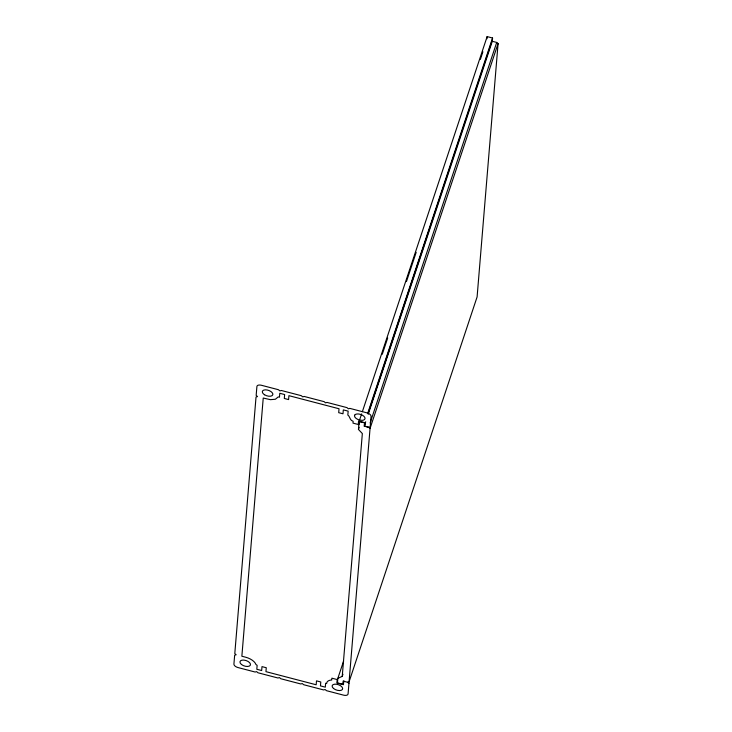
<?xml version="1.0" encoding="UTF-8"?>
<svg xmlns="http://www.w3.org/2000/svg" width="732" height="732" viewBox="0 0 732 732"><rect width="100%" height="100%" fill="white"/><g stroke="black" fill="none" stroke-linecap="round" stroke-linejoin="round"><path stroke-width="1.1" d="M343.619 661.005L337.845 678.344L337.47 682.892L342.896 684.31L343.976 681.062M337.845 678.344L342.237 676.368L362.34 433.564L358.451 429.428L359.11 421.458L361.635 413.864M342.896 684.31L343.162 681.053L347.581 682.288L348.944 683.441M343.729 681.282L343.445 684.694L336.876 682.983L337.159 679.561L331.88 678.18L331.733 680.037L331.203 680.037A9.772 5.078 18.4 0 0 326.93 682.279L326.664 683.514L325.63 683.249L325.31 687.165L320.46 685.902L320.781 681.977L316.498 680.861L316.178 684.777L265.945 671.656L266.274 667.73L261.992 666.614L261.672 670.53L256.813 669.268L257.142 665.342L255.953 664.482A11.419 5.929 18.4 0 0 245.714 657.235L241.862 656.229L263.236 398.034L270.419 399.672L275.351 399.251L278.27 396.89L279.459 397.202L279.78 393.276L284.638 394.548L284.309 398.464L288.591 399.59L288.911 395.664L339.026 408.758L338.706 412.674L342.988 413.79L343.308 409.874L348.158 411.146L347.837 415.062C349.978 416.105 349.686 420.589 353.153 421.266L352.998 423.114L358.277 424.496L358.561 421.074L365.122 422.785L364.838 426.207L368.699 427.223L370.191 426.811L371.06 416.325A4.447 2.315 18.4 0 0 366.97 412.857L349.85 408.383L348.359 408.795L346.995 407.632L327.021 402.417L325.52 402.829L324.166 401.667L304.183 396.451L302.691 396.863L301.328 395.701L281.353 390.485L279.862 390.897L278.499 389.735L261.379 385.261A4.447 2.315 18.4 0 0 256.905 386.496L256.163 395.408L257.527 396.57L256.035 396.973L234.789 653.612L236.152 654.765L234.661 655.177L233.92 664.089A4.447 2.315 18.4 0 0 238.01 667.557L255.129 672.031L256.621 671.619L257.984 672.781L277.959 677.997L279.45 677.585L280.813 678.747L300.788 683.962L302.279 683.551L303.643 684.713L323.617 689.928L325.109 689.517L326.472 690.679L343.601 695.153A4.447 2.315 18.4 0 0 348.075 693.918L370.053 428.412L368.69 427.296L364.271 426.143L364.536 422.876L359.11 421.458M486.954 38.778L487.137 36.6L492.563 38.018L492.288 41.285L368.233 414.221M492.288 41.285L496.717 42.438L498.08 43.563L477.099 296.936L349.082 681.794L347.581 682.206M362.358 411.695L487.137 36.6M358.845 424.725L359.924 421.467M382.278 354.261L387.695 337.992M406.443 281.619L416.179 252.348M480.375 59.384L482.9 51.789M358.451 429.428L359.174 427.259M367.784 413.113L492.563 38.018M364.399 424.496L365.122 422.327M368.013 413.653L492.426 39.638M364.271 426.143L365.707 421.806M370.136 422.959L496.717 42.438M370.053 428.412L498.08 43.563M342.237 676.368L342.96 674.199M354.672 415.154L354.48 415.877A5.49 2.855 18.4 0 0 362.377 420.333L363.475 420.122A5.49 2.855 18.4 0 0 362.441 415.218A5.49 2.855 18.4 0 0 354.672 415.154M264.554 394.768L263.538 394.008A5.49 2.855 18.4 0 1 265.35 389.845A5.49 2.855 18.4 0 1 272.789 393.761L272.853 394.548A5.49 2.855 18.4 0 1 264.554 394.768M333.49 688.437A5.49 2.855 18.4 0 0 342.43 689.443A5.49 2.855 18.4 0 0 336.253 684.2A5.49 2.855 18.4 0 0 333.49 688.437M241.45 664.464A5.49 2.855 18.4 0 0 250.307 665.26A5.49 2.855 18.4 0 0 243.884 660.09A5.49 2.855 18.4 0 0 241.45 664.464"/></g></svg>
